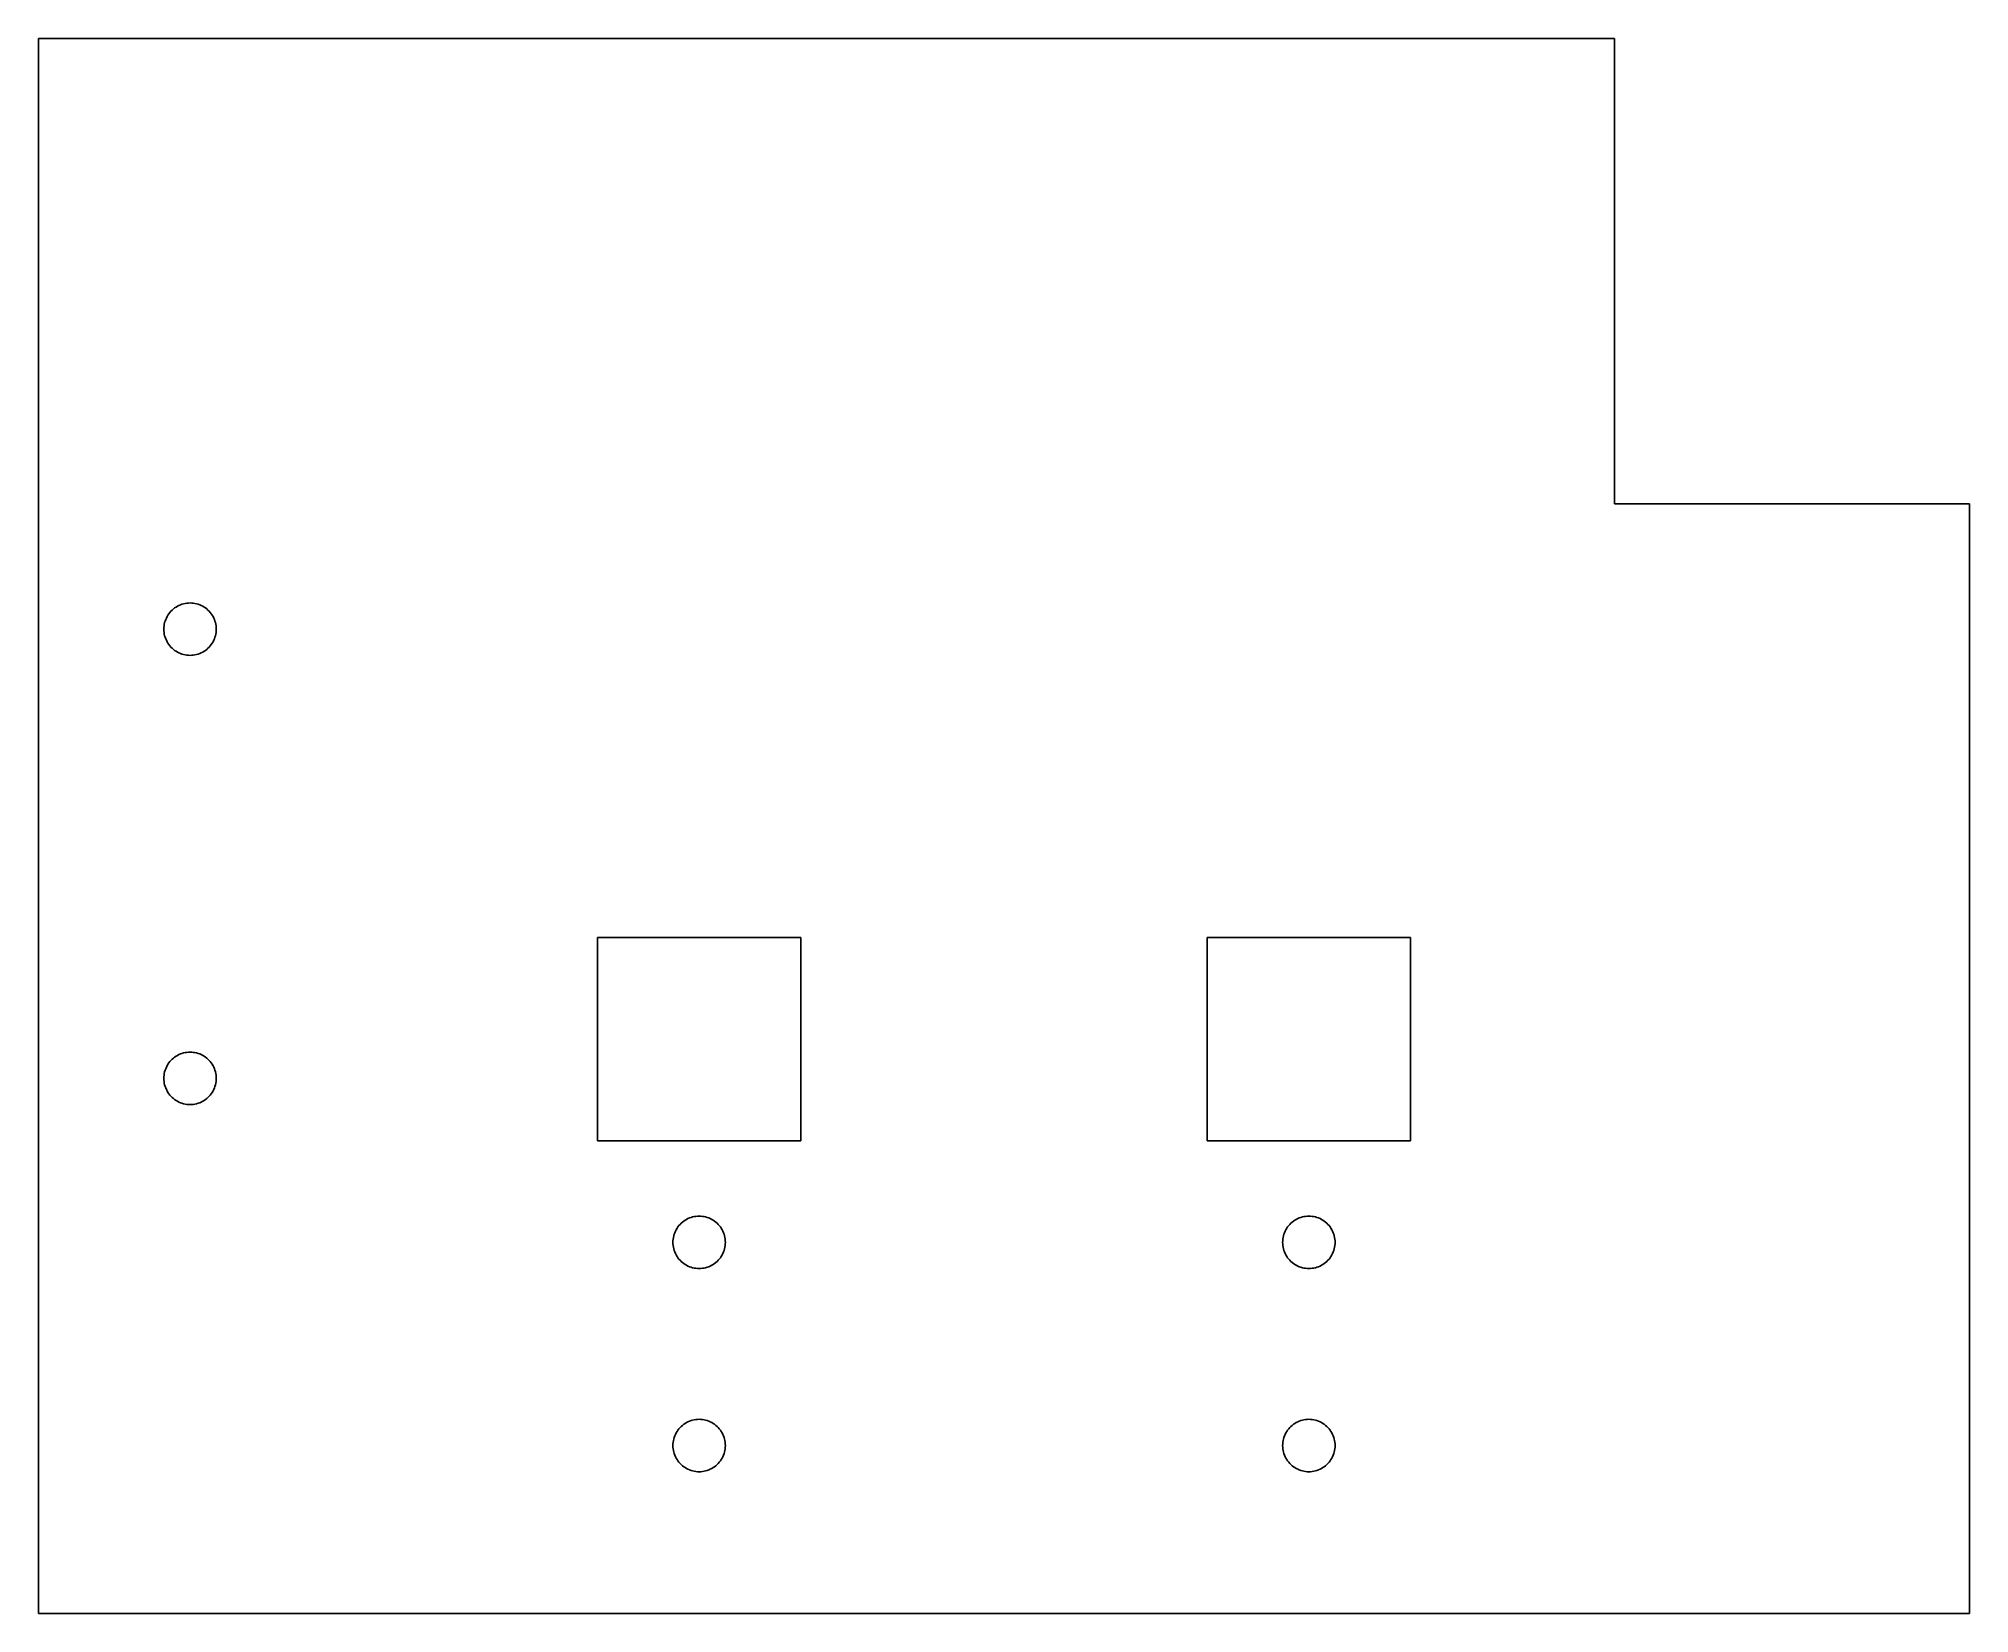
# Model space of a CAD drawing. Extents: x -121 to 121, y -95 to 102.
import ezdxf

# ---------------------------------------------------------------- set-up
doc = ezdxf.new("R2010")
doc.units = 0
doc.layers.get('0').update_dxf_attribs({"color": 1})

msp = doc.modelspace()

# ---------------------------------------------------------------- linework, layer by layer
at = {"color": 1}
for p, q in [((76.3, 101.6), (-120.65, 101.6)), ((-120.65, 101.6), (-120.65, -95.26)), ((76.3, 43.46), (76.3, 101.6)), ((120.65, 43.46), (76.3, 43.46)), ((120.65, -95.26), (120.65, 43.46)), ((-104.84, 28.787), (-104.77, 28.9806)), ((-104.77, 28.9806), (-104.688, 29.1694)), ((-104.688, 29.1694), (-104.595, 29.3527)), ((-104.595, 29.3527), (-104.49, 29.5298)), ((-104.49, 29.5298), (-104.375, 29.7)), ((-104.375, 29.7), (-104.248, 29.8625)), ((-104.248, 29.8625), (-104.112, 30.0169)), ((-104.112, 30.0169), (-103.967, 30.1624)), ((-103.967, 30.1624), (-103.813, 30.2984)), ((-103.813, 30.2984), (-103.65, 30.4245)), ((-103.65, 30.4245), (-103.48, 30.5402)), ((-103.48, 30.5402), (-103.303, 30.6449)), ((-103.303, 30.6449), (-103.119, 30.7383)), ((-103.119, 30.7383), (-102.931, 30.82)), ((-102.931, 30.82), (-102.737, 30.8897)), ((-102.737, 30.8897), (-102.539, 30.9471)), ((-102.539, 30.9471), (-102.339, 30.992)), ((-102.339, 30.992), (-102.135, 31.0242)), ((-102.135, 31.0242), (-101.931, 31.0435)), ((-101.931, 31.0435), (-101.725, 31.05)), ((-101.725, 31.05), (-101.519, 31.0435)), ((-101.519, 31.0435), (-101.315, 31.0242)), ((-101.315, 31.0242), (-101.111, 30.992)), ((-101.111, 30.992), (-100.911, 30.9471)), ((-100.911, 30.9471), (-100.713, 30.8897)), ((-100.713, 30.8897), (-100.519, 30.82)), ((-100.519, 30.82), (-100.331, 30.7383)), ((-100.331, 30.7383), (-100.147, 30.6449)), ((-100.147, 30.6449), (-99.9702, 30.5402)), ((-99.9702, 30.5402), (-99.8, 30.4245)), ((-99.8, 30.4245), (-99.6374, 30.2984)), ((-99.6374, 30.2984), (-99.4831, 30.1624)), ((-99.4831, 30.1624), (-99.3376, 30.0169)), ((-99.3376, 30.0169), (-99.2016, 29.8625)), ((-99.2016, 29.8625), (-99.0755, 29.7)), ((-99.0755, 29.7), (-98.9598, 29.5298)), ((-98.9598, 29.5298), (-98.8551, 29.3527)), ((-98.8551, 29.3527), (-98.7617, 29.1694)), ((-98.7617, 29.1694), (-98.68, 28.9806)), ((-98.68, 28.9806), (-98.6103, 28.787)), ((-105, 27.775), (-104.994, 27.9806)), ((-104.994, 27.5694), (-105, 27.775)), ((-104.994, 27.9806), (-104.974, 28.1855)), ((-104.974, 27.3645), (-104.994, 27.5694)), ((-104.974, 28.1855), (-104.942, 28.3887)), ((-104.942, 27.1613), (-104.974, 27.3645)), ((-104.942, 28.3887), (-104.897, 28.5894)), ((-104.897, 26.9605), (-104.942, 27.1613)), ((-104.897, 28.5894), (-104.84, 28.787)), ((-104.84, 26.763), (-104.897, 26.9605)), ((-104.77, 26.5694), (-104.84, 26.763)), ((-104.688, 26.3806), (-104.77, 26.5694)), ((-98.68, 26.5694), (-98.7617, 26.3806)), ((-98.6103, 26.763), (-98.68, 26.5694)), ((-98.6103, 28.787), (-98.5529, 28.5894)), ((-98.5529, 26.9605), (-98.6103, 26.763)), ((-98.5529, 28.5894), (-98.508, 28.3887)), ((-98.508, 27.1613), (-98.5529, 26.9605)), ((-98.508, 28.3887), (-98.4758, 28.1855)), ((-98.4758, 27.3645), (-98.508, 27.1613)), ((-98.4758, 28.1855), (-98.4565, 27.9806)), ((-98.4565, 27.5694), (-98.4758, 27.3645)), ((-98.4565, 27.9806), (-98.45, 27.775)), ((-98.45, 27.775), (-98.4565, 27.5694)), ((-104.595, 26.1973), (-104.688, 26.3806)), ((-104.49, 26.0202), (-104.595, 26.1973)), ((-104.375, 25.85), (-104.49, 26.0202)), ((-104.248, 25.6874), (-104.375, 25.85)), ((-104.112, 25.5331), (-104.248, 25.6874)), ((-103.967, 25.3876), (-104.112, 25.5331)), ((-103.813, 25.2516), (-103.967, 25.3876)), ((-103.65, 25.1255), (-103.813, 25.2516)), ((-103.48, 25.0098), (-103.65, 25.1255)), ((-103.303, 24.9051), (-103.48, 25.0098)), ((-103.119, 24.8117), (-103.303, 24.9051)), ((-102.931, 24.73), (-103.119, 24.8117)), ((-102.737, 24.6603), (-102.931, 24.73)), ((-102.539, 24.6029), (-102.737, 24.6603)), ((-102.339, 24.558), (-102.539, 24.6029)), ((-102.135, 24.5258), (-102.339, 24.558)), ((-101.931, 24.5065), (-102.135, 24.5258)), ((-101.725, 24.5), (-101.931, 24.5065)), ((-101.519, 24.5065), (-101.725, 24.5)), ((-101.315, 24.5258), (-101.519, 24.5065)), ((-101.111, 24.558), (-101.315, 24.5258)), ((-100.911, 24.6029), (-101.111, 24.558)), ((-100.713, 24.6603), (-100.911, 24.6029)), ((-100.519, 24.73), (-100.713, 24.6603)), ((-100.331, 24.8117), (-100.519, 24.73)), ((-100.147, 24.9051), (-100.331, 24.8117)), ((-99.9702, 25.0098), (-100.147, 24.9051)), ((-99.8, 25.1255), (-99.9702, 25.0098)), ((-99.6374, 25.2516), (-99.8, 25.1255)), ((-99.4831, 25.3876), (-99.6374, 25.2516)), ((-99.3376, 25.5331), (-99.4831, 25.3876)), ((-99.2016, 25.6874), (-99.3376, 25.5331)), ((-99.0755, 25.85), (-99.2016, 25.6874)), ((-98.9598, 26.0202), (-99.0755, 25.85)), ((-98.8551, 26.1973), (-98.9598, 26.0202)), ((-98.7617, 26.3806), (-98.8551, 26.1973)), ((-50.8, -36.175), (-50.8, -10.775)), ((-50.8, -10.775), (-25.4, -10.775)), ((-25.4, -10.775), (-25.4, -36.175)), ((25.4, -36.175), (25.4, -10.775)), ((25.4, -10.775), (50.8, -10.775)), ((50.8, -10.775), (50.8, -36.175)), ((-104.49, -26.6202), (-104.375, -26.45)), ((-104.375, -26.45), (-104.248, -26.2874)), ((-104.248, -26.2874), (-104.112, -26.1331)), ((-104.112, -26.1331), (-103.967, -25.9876)), ((-103.967, -25.9876), (-103.813, -25.8516)), ((-103.813, -25.8516), (-103.65, -25.7255)), ((-103.65, -25.7255), (-103.48, -25.6098)), ((-103.48, -25.6098), (-103.303, -25.5051)), ((-103.303, -25.5051), (-103.119, -25.4117)), ((-103.119, -25.4117), (-102.931, -25.33)), ((-102.931, -25.33), (-102.737, -25.2603)), ((-102.737, -25.2603), (-102.539, -25.2029)), ((-102.539, -25.2029), (-102.339, -25.158)), ((-102.339, -25.158), (-102.135, -25.1258)), ((-102.135, -25.1258), (-101.931, -25.1065)), ((-101.931, -25.1065), (-101.725, -25.1)), ((-101.725, -25.1), (-101.519, -25.1065)), ((-101.519, -25.1065), (-101.315, -25.1258)), ((-101.315, -25.1258), (-101.111, -25.158)), ((-101.111, -25.158), (-100.911, -25.2029)), ((-100.911, -25.2029), (-100.713, -25.2603)), ((-100.713, -25.2603), (-100.519, -25.33)), ((-100.519, -25.33), (-100.331, -25.4117)), ((-100.331, -25.4117), (-100.147, -25.5051)), ((-100.147, -25.5051), (-99.9702, -25.6098)), ((-99.9702, -25.6098), (-99.8, -25.7255)), ((-99.8, -25.7255), (-99.6374, -25.8516)), ((-99.6374, -25.8516), (-99.4831, -25.9876)), ((-99.4831, -25.9876), (-99.3376, -26.1331)), ((-99.3376, -26.1331), (-99.2016, -26.2874)), ((-99.2016, -26.2874), (-99.0755, -26.45)), ((-99.0755, -26.45), (-98.9598, -26.6202)), ((-105, -28.375), (-104.994, -28.1694)), ((-104.994, -28.5806), (-105, -28.375)), ((-104.994, -28.1694), (-104.974, -27.9645)), ((-104.974, -28.7855), (-104.994, -28.5806)), ((-104.974, -27.9645), (-104.942, -27.7613)), ((-104.942, -28.9887), (-104.974, -28.7855)), ((-104.942, -27.7613), (-104.897, -27.5605)), ((-104.897, -27.5605), (-104.84, -27.363)), ((-104.84, -27.363), (-104.77, -27.1694)), ((-104.77, -27.1694), (-104.688, -26.9806)), ((-104.688, -26.9806), (-104.595, -26.7973)), ((-104.595, -26.7973), (-104.49, -26.6202)), ((-98.9598, -26.6202), (-98.8551, -26.7973)), ((-98.8551, -26.7973), (-98.7617, -26.9806)), ((-98.7617, -26.9806), (-98.68, -27.1694)), ((-98.68, -27.1694), (-98.6103, -27.363)), ((-98.6103, -27.363), (-98.5529, -27.5605)), ((-98.5529, -27.5605), (-98.508, -27.7613)), ((-98.508, -27.7613), (-98.4758, -27.9645)), ((-98.4758, -28.7855), (-98.508, -28.9887)), ((-98.4758, -27.9645), (-98.4565, -28.1694)), ((-98.4565, -28.5806), (-98.4758, -28.7855)), ((-98.4565, -28.1694), (-98.45, -28.375)), ((-98.45, -28.375), (-98.4565, -28.5806)), ((-104.897, -29.1895), (-104.942, -28.9887)), ((-104.84, -29.387), (-104.897, -29.1895)), ((-104.77, -29.5806), (-104.84, -29.387)), ((-104.688, -29.7694), (-104.77, -29.5806)), ((-104.595, -29.9527), (-104.688, -29.7694)), ((-104.49, -30.1298), (-104.595, -29.9527)), ((-104.375, -30.3), (-104.49, -30.1298)), ((-104.248, -30.4626), (-104.375, -30.3)), ((-104.112, -30.6169), (-104.248, -30.4626)), ((-103.967, -30.7624), (-104.112, -30.6169)), ((-103.813, -30.8984), (-103.967, -30.7624)), ((-103.65, -31.0245), (-103.813, -30.8984)), ((-103.48, -31.1402), (-103.65, -31.0245)), ((-103.303, -31.2449), (-103.48, -31.1402)), ((-103.119, -31.3383), (-103.303, -31.2449)), ((-102.931, -31.42), (-103.119, -31.3383)), ((-100.331, -31.3383), (-100.519, -31.42)), ((-100.147, -31.2449), (-100.331, -31.3383)), ((-99.9702, -31.1402), (-100.147, -31.2449)), ((-99.8, -31.0245), (-99.9702, -31.1402)), ((-99.6374, -30.8984), (-99.8, -31.0245)), ((-99.4831, -30.7624), (-99.6374, -30.8984)), ((-99.3376, -30.6169), (-99.4831, -30.7624)), ((-99.2016, -30.4626), (-99.3376, -30.6169)), ((-99.0755, -30.3), (-99.2016, -30.4626)), ((-98.9598, -30.1298), (-99.0755, -30.3)), ((-98.8551, -29.9527), (-98.9598, -30.1298)), ((-98.7617, -29.7694), (-98.8551, -29.9527)), ((-98.68, -29.5806), (-98.7617, -29.7694)), ((-98.6103, -29.387), (-98.68, -29.5806)), ((-98.5529, -29.1895), (-98.6103, -29.387)), ((-98.508, -28.9887), (-98.5529, -29.1895)), ((-102.737, -31.4897), (-102.931, -31.42)), ((-102.539, -31.5471), (-102.737, -31.4897)), ((-102.339, -31.592), (-102.539, -31.5471)), ((-102.135, -31.6242), (-102.339, -31.592)), ((-101.931, -31.6435), (-102.135, -31.6242)), ((-101.725, -31.65), (-101.931, -31.6435)), ((-101.519, -31.6435), (-101.725, -31.65)), ((-101.315, -31.6242), (-101.519, -31.6435)), ((-101.111, -31.592), (-101.315, -31.6242)), ((-100.911, -31.5471), (-101.111, -31.592)), ((-100.713, -31.4897), (-100.911, -31.5471)), ((-100.519, -31.42), (-100.713, -31.4897)), ((-25.4, -36.175), (-50.8, -36.175)), ((50.8, -36.175), (25.4, -36.175)), ((-39.4944, -45.9117), (-39.3056, -45.83)), ((-39.3056, -45.83), (-39.112, -45.7603)), ((-39.112, -45.7603), (-38.9144, -45.7029)), ((-38.9144, -45.7029), (-38.7137, -45.658)), ((-38.7137, -45.658), (-38.5105, -45.6258)), ((-38.5105, -45.6258), (-38.3056, -45.6064)), ((-38.3056, -45.6064), (-38.1, -45.6)), ((-38.1, -45.6), (-37.8944, -45.6064)), ((-37.8944, -45.6064), (-37.6895, -45.6258)), ((-37.6895, -45.6258), (-37.4863, -45.658)), ((-37.4863, -45.658), (-37.2855, -45.7029)), ((-37.2855, -45.7029), (-37.088, -45.7603)), ((-37.088, -45.7603), (-36.8944, -45.83)), ((-36.8944, -45.83), (-36.7056, -45.9117)), ((36.7056, -45.9117), (36.8944, -45.83)), ((36.8944, -45.83), (37.088, -45.7603)), ((37.088, -45.7603), (37.2855, -45.7029)), ((37.2855, -45.7029), (37.4863, -45.658)), ((37.4863, -45.658), (37.6895, -45.6258)), ((37.6895, -45.6258), (37.8944, -45.6064)), ((37.8944, -45.6064), (38.1, -45.6)), ((38.1, -45.6), (38.3056, -45.6064)), ((38.3056, -45.6064), (38.5105, -45.6258)), ((38.5105, -45.6258), (38.7137, -45.658)), ((38.7137, -45.658), (38.9144, -45.7029)), ((38.9144, -45.7029), (39.112, -45.7603)), ((39.112, -45.7603), (39.3056, -45.83)), ((39.3056, -45.83), (39.4944, -45.9117)), ((-41.317, -48.2613), (-41.2721, -48.0605)), ((-41.2721, -48.0605), (-41.2147, -47.8629)), ((-41.2147, -47.8629), (-41.145, -47.6694)), ((-41.145, -47.6694), (-41.0633, -47.4806)), ((-41.0633, -47.4806), (-40.9699, -47.2972)), ((-40.9699, -47.2972), (-40.8652, -47.1201)), ((-40.8652, -47.1201), (-40.7495, -46.95)), ((-40.7495, -46.95), (-40.6234, -46.7874)), ((-40.6234, -46.7874), (-40.4874, -46.6331)), ((-40.4874, -46.6331), (-40.3419, -46.4876)), ((-40.3419, -46.4876), (-40.1875, -46.3515)), ((-40.1875, -46.3515), (-40.025, -46.2254)), ((-40.025, -46.2254), (-39.8548, -46.1098)), ((-39.8548, -46.1098), (-39.6777, -46.0051)), ((-39.6777, -46.0051), (-39.4944, -45.9117)), ((-36.7056, -45.9117), (-36.5223, -46.0051)), ((-36.5223, -46.0051), (-36.3452, -46.1098)), ((-36.3452, -46.1098), (-36.175, -46.2254)), ((-36.175, -46.2254), (-36.0124, -46.3515)), ((-36.0124, -46.3515), (-35.8581, -46.4876)), ((-35.8581, -46.4876), (-35.7126, -46.6331)), ((-35.7126, -46.6331), (-35.5766, -46.7874)), ((-35.5766, -46.7874), (-35.4505, -46.95)), ((-35.4505, -46.95), (-35.3348, -47.1201)), ((-35.3348, -47.1201), (-35.2301, -47.2972)), ((-35.2301, -47.2972), (-35.1367, -47.4806)), ((-35.1367, -47.4806), (-35.055, -47.6694)), ((-35.055, -47.6694), (-34.9853, -47.8629)), ((-34.9853, -47.8629), (-34.9279, -48.0605)), ((-34.9279, -48.0605), (-34.883, -48.2613)), ((34.883, -48.2613), (34.9279, -48.0605)), ((34.9279, -48.0605), (34.9853, -47.8629)), ((34.9853, -47.8629), (35.055, -47.6694)), ((35.055, -47.6694), (35.1367, -47.4806)), ((35.1367, -47.4806), (35.2301, -47.2972)), ((35.2301, -47.2972), (35.3348, -47.1201)), ((35.3348, -47.1201), (35.4505, -46.95)), ((35.4505, -46.95), (35.5766, -46.7874)), ((35.5766, -46.7874), (35.7126, -46.6331)), ((35.7126, -46.6331), (35.8581, -46.4876)), ((35.8581, -46.4876), (36.0124, -46.3515)), ((36.0124, -46.3515), (36.175, -46.2254)), ((36.175, -46.2254), (36.3452, -46.1098)), ((36.3452, -46.1098), (36.5223, -46.0051)), ((36.5223, -46.0051), (36.7056, -45.9117)), ((39.4944, -45.9117), (39.6777, -46.0051)), ((39.6777, -46.0051), (39.8548, -46.1098)), ((39.8548, -46.1098), (40.025, -46.2254)), ((40.025, -46.2254), (40.1875, -46.3515)), ((40.1875, -46.3515), (40.3419, -46.4876)), ((40.3419, -46.4876), (40.4874, -46.6331)), ((40.4874, -46.6331), (40.6234, -46.7874)), ((40.6234, -46.7874), (40.7495, -46.95)), ((40.7495, -46.95), (40.8652, -47.1201)), ((40.8652, -47.1201), (40.9699, -47.2972)), ((40.9699, -47.2972), (41.0633, -47.4806)), ((41.0633, -47.4806), (41.145, -47.6694)), ((41.145, -47.6694), (41.2147, -47.8629)), ((41.2147, -47.8629), (41.2721, -48.0605)), ((41.2721, -48.0605), (41.317, -48.2613)), ((-41.375, -48.875), (-41.3685, -48.6693)), ((-41.3685, -49.0806), (-41.375, -48.875)), ((-41.3685, -48.6693), (-41.3492, -48.4645)), ((-41.3492, -49.2854), (-41.3685, -49.0806)), ((-41.3492, -48.4645), (-41.317, -48.2613)), ((-41.317, -49.4887), (-41.3492, -49.2854)), ((-41.2721, -49.6894), (-41.317, -49.4887)), ((-41.2147, -49.887), (-41.2721, -49.6894)), ((-41.145, -50.0806), (-41.2147, -49.887)), ((-41.0633, -50.2694), (-41.145, -50.0806)), ((-40.9699, -50.4527), (-41.0633, -50.2694)), ((-40.8652, -50.6298), (-40.9699, -50.4527)), ((-40.7495, -50.8), (-40.8652, -50.6298)), ((-35.3348, -50.6298), (-35.4505, -50.8)), ((-35.2301, -50.4527), (-35.3348, -50.6298)), ((-35.1367, -50.2694), (-35.2301, -50.4527)), ((-35.055, -50.0806), (-35.1367, -50.2694)), ((-34.9853, -49.887), (-35.055, -50.0806)), ((-34.9279, -49.6894), (-34.9853, -49.887)), ((-34.883, -49.4887), (-34.9279, -49.6894)), ((-34.883, -48.2613), (-34.8508, -48.4645)), ((-34.8508, -49.2854), (-34.883, -49.4887)), ((-34.8508, -48.4645), (-34.8315, -48.6693)), ((-34.8315, -49.0806), (-34.8508, -49.2854)), ((-34.8315, -48.6693), (-34.825, -48.875)), ((-34.825, -48.875), (-34.8315, -49.0806)), ((34.825, -48.875), (34.8315, -48.6693)), ((34.8315, -49.0806), (34.825, -48.875)), ((34.8315, -48.6693), (34.8508, -48.4645)), ((34.8508, -49.2854), (34.8315, -49.0806)), ((34.8508, -48.4645), (34.883, -48.2613)), ((34.883, -49.4887), (34.8508, -49.2854)), ((34.9279, -49.6894), (34.883, -49.4887)), ((34.9853, -49.887), (34.9279, -49.6894)), ((35.055, -50.0806), (34.9853, -49.887)), ((35.1367, -50.2694), (35.055, -50.0806)), ((35.2301, -50.4527), (35.1367, -50.2694)), ((35.3348, -50.6298), (35.2301, -50.4527)), ((35.4505, -50.8), (35.3348, -50.6298)), ((40.8652, -50.6298), (40.7495, -50.8)), ((40.9699, -50.4527), (40.8652, -50.6298)), ((41.0633, -50.2694), (40.9699, -50.4527)), ((41.145, -50.0806), (41.0633, -50.2694)), ((41.2147, -49.887), (41.145, -50.0806)), ((41.2721, -49.6894), (41.2147, -49.887)), ((41.317, -49.4887), (41.2721, -49.6894)), ((41.317, -48.2613), (41.3492, -48.4645)), ((41.3492, -49.2854), (41.317, -49.4887)), ((41.3492, -48.4645), (41.3685, -48.6693)), ((41.3685, -49.0806), (41.3492, -49.2854)), ((41.3685, -48.6693), (41.375, -48.875)), ((41.375, -48.875), (41.3685, -49.0806)), ((-40.6234, -50.9625), (-40.7495, -50.8)), ((-40.4874, -51.1169), (-40.6234, -50.9625)), ((-40.3419, -51.2624), (-40.4874, -51.1169)), ((-40.1875, -51.3984), (-40.3419, -51.2624)), ((-40.025, -51.5245), (-40.1875, -51.3984)), ((-39.8548, -51.6402), (-40.025, -51.5245)), ((-39.6777, -51.7449), (-39.8548, -51.6402)), ((-39.4944, -51.8383), (-39.6777, -51.7449)), ((-39.3056, -51.92), (-39.4944, -51.8383)), ((-39.112, -51.9897), (-39.3056, -51.92)), ((-38.9144, -52.0471), (-39.112, -51.9897)), ((-38.7137, -52.092), (-38.9144, -52.0471)), ((-38.5105, -52.1242), (-38.7137, -52.092)), ((-38.3056, -52.1435), (-38.5105, -52.1242)), ((-38.1, -52.15), (-38.3056, -52.1435)), ((-37.8944, -52.1435), (-38.1, -52.15)), ((-37.6895, -52.1242), (-37.8944, -52.1435)), ((-37.4863, -52.092), (-37.6895, -52.1242)), ((-37.2855, -52.0471), (-37.4863, -52.092)), ((-37.088, -51.9897), (-37.2855, -52.0471)), ((-36.8944, -51.92), (-37.088, -51.9897)), ((-36.7056, -51.8383), (-36.8944, -51.92)), ((-36.5223, -51.7449), (-36.7056, -51.8383)), ((-36.3452, -51.6402), (-36.5223, -51.7449)), ((-36.175, -51.5245), (-36.3452, -51.6402)), ((-36.0124, -51.3984), (-36.175, -51.5245)), ((-35.8581, -51.2624), (-36.0124, -51.3984)), ((-35.7126, -51.1169), (-35.8581, -51.2624)), ((-35.5766, -50.9625), (-35.7126, -51.1169)), ((-35.4505, -50.8), (-35.5766, -50.9625)), ((35.5766, -50.9625), (35.4505, -50.8)), ((35.7126, -51.1169), (35.5766, -50.9625)), ((35.8581, -51.2624), (35.7126, -51.1169)), ((36.0124, -51.3984), (35.8581, -51.2624)), ((36.175, -51.5245), (36.0124, -51.3984)), ((36.3452, -51.6402), (36.175, -51.5245)), ((36.5223, -51.7449), (36.3452, -51.6402)), ((36.7056, -51.8383), (36.5223, -51.7449)), ((36.8944, -51.92), (36.7056, -51.8383)), ((37.088, -51.9897), (36.8944, -51.92)), ((37.2855, -52.0471), (37.088, -51.9897)), ((37.4863, -52.092), (37.2855, -52.0471)), ((37.6895, -52.1242), (37.4863, -52.092)), ((37.8944, -52.1435), (37.6895, -52.1242)), ((38.1, -52.15), (37.8944, -52.1435)), ((38.3056, -52.1435), (38.1, -52.15)), ((38.5105, -52.1242), (38.3056, -52.1435)), ((38.7137, -52.092), (38.5105, -52.1242)), ((38.9144, -52.0471), (38.7137, -52.092)), ((39.112, -51.9897), (38.9144, -52.0471)), ((39.3056, -51.92), (39.112, -51.9897)), ((39.4944, -51.8383), (39.3056, -51.92)), ((39.6777, -51.7449), (39.4944, -51.8383)), ((39.8548, -51.6402), (39.6777, -51.7449)), ((40.025, -51.5245), (39.8548, -51.6402)), ((40.1875, -51.3984), (40.025, -51.5245)), ((40.3419, -51.2624), (40.1875, -51.3984)), ((40.4874, -51.1169), (40.3419, -51.2624)), ((40.6234, -50.9625), (40.4874, -51.1169)), ((40.7495, -50.8), (40.6234, -50.9625)), ((-40.8652, -72.5202), (-40.7495, -72.35)), ((-40.7495, -72.35), (-40.6234, -72.1874)), ((-40.6234, -72.1874), (-40.4874, -72.0331)), ((-40.4874, -72.0331), (-40.3419, -71.8876)), ((-40.3419, -71.8876), (-40.1875, -71.7516)), ((-40.1875, -71.7516), (-40.025, -71.6255)), ((-40.025, -71.6255), (-39.8548, -71.5098)), ((-39.8548, -71.5098), (-39.6777, -71.4051)), ((-39.6777, -71.4051), (-39.4944, -71.3117)), ((-39.4944, -71.3117), (-39.3056, -71.23)), ((-39.3056, -71.23), (-39.112, -71.1603)), ((-39.112, -71.1603), (-38.9144, -71.1029)), ((-38.9144, -71.1029), (-38.7137, -71.058)), ((-38.7137, -71.058), (-38.5105, -71.0258)), ((-38.5105, -71.0258), (-38.3056, -71.0064)), ((-38.3056, -71.0064), (-38.1, -71)), ((-38.1, -71), (-37.8944, -71.0064)), ((-37.8944, -71.0064), (-37.6895, -71.0258)), ((-37.6895, -71.0258), (-37.4863, -71.058)), ((-37.4863, -71.058), (-37.2855, -71.1029)), ((-37.2855, -71.1029), (-37.088, -71.1603)), ((-37.088, -71.1603), (-36.8944, -71.23)), ((-36.8944, -71.23), (-36.7056, -71.3117)), ((-36.7056, -71.3117), (-36.5223, -71.4051)), ((-36.5223, -71.4051), (-36.3452, -71.5098)), ((-36.3452, -71.5098), (-36.175, -71.6255)), ((-36.175, -71.6255), (-36.0124, -71.7516)), ((-36.0124, -71.7516), (-35.8581, -71.8876)), ((-35.8581, -71.8876), (-35.7126, -72.0331)), ((-35.7126, -72.0331), (-35.5766, -72.1874)), ((-35.5766, -72.1874), (-35.4505, -72.35)), ((-35.4505, -72.35), (-35.3348, -72.5202)), ((35.3348, -72.5202), (35.4505, -72.35)), ((35.4505, -72.35), (35.5766, -72.1874)), ((35.5766, -72.1874), (35.7126, -72.0331)), ((35.7126, -72.0331), (35.8581, -71.8876)), ((35.8581, -71.8876), (36.0124, -71.7516)), ((36.0124, -71.7516), (36.175, -71.6255)), ((36.175, -71.6255), (36.3452, -71.5098)), ((36.3452, -71.5098), (36.5223, -71.4051)), ((36.5223, -71.4051), (36.7056, -71.3117)), ((36.7056, -71.3117), (36.8944, -71.23)), ((36.8944, -71.23), (37.088, -71.1603)), ((37.088, -71.1603), (37.2855, -71.1029)), ((37.2855, -71.1029), (37.4863, -71.058)), ((37.4863, -71.058), (37.6895, -71.0258)), ((37.6895, -71.0258), (37.8944, -71.0064)), ((37.8944, -71.0064), (38.1, -71)), ((38.1, -71), (38.3056, -71.0064)), ((38.3056, -71.0064), (38.5105, -71.0258)), ((38.5105, -71.0258), (38.7137, -71.058)), ((38.7137, -71.058), (38.9144, -71.1029)), ((38.9144, -71.1029), (39.112, -71.1603)), ((39.112, -71.1603), (39.3056, -71.23)), ((39.3056, -71.23), (39.4944, -71.3117)), ((39.4944, -71.3117), (39.6777, -71.4051)), ((39.6777, -71.4051), (39.8548, -71.5098)), ((39.8548, -71.5098), (40.025, -71.6255)), ((40.025, -71.6255), (40.1875, -71.7516)), ((40.1875, -71.7516), (40.3419, -71.8876)), ((40.3419, -71.8876), (40.4874, -72.0331)), ((40.4874, -72.0331), (40.6234, -72.1874)), ((40.6234, -72.1874), (40.7495, -72.35)), ((40.7495, -72.35), (40.8652, -72.5202)), ((-41.375, -74.275), (-41.3685, -74.0694)), ((-41.3685, -74.4806), (-41.375, -74.275)), ((-41.3685, -74.0694), (-41.3492, -73.8645)), ((-41.3492, -74.6855), (-41.3685, -74.4806)), ((-41.3492, -73.8645), (-41.317, -73.6613)), ((-41.317, -74.8887), (-41.3492, -74.6855)), ((-41.317, -73.6613), (-41.2721, -73.4605)), ((-41.2721, -73.4605), (-41.2147, -73.263)), ((-41.2147, -73.263), (-41.145, -73.0694)), ((-41.145, -73.0694), (-41.0633, -72.8806)), ((-41.0633, -72.8806), (-40.9699, -72.6972)), ((-40.9699, -72.6972), (-40.8652, -72.5202)), ((-35.3348, -72.5202), (-35.2301, -72.6972)), ((-35.2301, -72.6972), (-35.1367, -72.8806)), ((-35.1367, -72.8806), (-35.055, -73.0694)), ((-35.055, -73.0694), (-34.9853, -73.263)), ((-34.9853, -73.263), (-34.9279, -73.4605)), ((-34.9279, -73.4605), (-34.883, -73.6613)), ((-34.883, -73.6613), (-34.8508, -73.8645)), ((-34.8508, -74.6855), (-34.883, -74.8887)), ((-34.8508, -73.8645), (-34.8315, -74.0694)), ((-34.8315, -74.4806), (-34.8508, -74.6855)), ((-34.8315, -74.0694), (-34.825, -74.275)), ((-34.825, -74.275), (-34.8315, -74.4806)), ((34.825, -74.275), (34.8315, -74.0694)), ((34.8315, -74.4806), (34.825, -74.275)), ((34.8315, -74.0694), (34.8508, -73.8645)), ((34.8508, -74.6855), (34.8315, -74.4806)), ((34.8508, -73.8645), (34.883, -73.6613)), ((34.883, -74.8887), (34.8508, -74.6855)), ((34.883, -73.6613), (34.9279, -73.4605)), ((34.9279, -73.4605), (34.9853, -73.263)), ((34.9853, -73.263), (35.055, -73.0694)), ((35.055, -73.0694), (35.1367, -72.8806)), ((35.1367, -72.8806), (35.2301, -72.6972)), ((35.2301, -72.6972), (35.3348, -72.5202)), ((40.8652, -72.5202), (40.9699, -72.6972)), ((40.9699, -72.6972), (41.0633, -72.8806)), ((41.0633, -72.8806), (41.145, -73.0694)), ((41.145, -73.0694), (41.2147, -73.263)), ((41.2147, -73.263), (41.2721, -73.4605)), ((41.2721, -73.4605), (41.317, -73.6613)), ((41.317, -73.6613), (41.3492, -73.8645)), ((41.3492, -74.6855), (41.317, -74.8887)), ((41.3492, -73.8645), (41.3685, -74.0694)), ((41.3685, -74.4806), (41.3492, -74.6855)), ((41.3685, -74.0694), (41.375, -74.275)), ((41.375, -74.275), (41.3685, -74.4806)), ((-41.2721, -75.0894), (-41.317, -74.8887)), ((-41.2147, -75.287), (-41.2721, -75.0894)), ((-41.145, -75.4806), (-41.2147, -75.287)), ((-41.0633, -75.6694), (-41.145, -75.4806)), ((-40.9699, -75.8527), (-41.0633, -75.6694)), ((-40.8652, -76.0298), (-40.9699, -75.8527)), ((-40.7495, -76.2), (-40.8652, -76.0298)), ((-40.6234, -76.3625), (-40.7495, -76.2)), ((-40.4874, -76.5169), (-40.6234, -76.3625)), ((-40.3419, -76.6624), (-40.4874, -76.5169)), ((-40.1875, -76.7984), (-40.3419, -76.6624)), ((-40.025, -76.9245), (-40.1875, -76.7984)), ((-39.8548, -77.0402), (-40.025, -76.9245)), ((-39.6777, -77.1449), (-39.8548, -77.0402)), ((-39.4944, -77.2383), (-39.6777, -77.1449)), ((-36.5223, -77.1449), (-36.7056, -77.2383)), ((-36.3452, -77.0402), (-36.5223, -77.1449)), ((-36.175, -76.9245), (-36.3452, -77.0402)), ((-36.0124, -76.7984), (-36.175, -76.9245)), ((-35.8581, -76.6624), (-36.0124, -76.7984)), ((-35.7126, -76.5169), (-35.8581, -76.6624)), ((-35.5766, -76.3625), (-35.7126, -76.5169)), ((-35.4505, -76.2), (-35.5766, -76.3625)), ((-35.3348, -76.0298), (-35.4505, -76.2)), ((-35.2301, -75.8527), (-35.3348, -76.0298)), ((-35.1367, -75.6694), (-35.2301, -75.8527)), ((-35.055, -75.4806), (-35.1367, -75.6694)), ((-34.9853, -75.287), (-35.055, -75.4806)), ((-34.9279, -75.0894), (-34.9853, -75.287)), ((-34.883, -74.8887), (-34.9279, -75.0894)), ((34.9279, -75.0894), (34.883, -74.8887)), ((34.9853, -75.287), (34.9279, -75.0894)), ((35.055, -75.4806), (34.9853, -75.287)), ((35.1367, -75.6694), (35.055, -75.4806)), ((35.2301, -75.8527), (35.1367, -75.6694)), ((35.3348, -76.0298), (35.2301, -75.8527)), ((35.4505, -76.2), (35.3348, -76.0298)), ((35.5766, -76.3625), (35.4505, -76.2)), ((35.7126, -76.5169), (35.5766, -76.3625)), ((35.8581, -76.6624), (35.7126, -76.5169)), ((36.0124, -76.7984), (35.8581, -76.6624)), ((36.175, -76.9245), (36.0124, -76.7984)), ((36.3452, -77.0402), (36.175, -76.9245)), ((36.5223, -77.1449), (36.3452, -77.0402)), ((36.7056, -77.2383), (36.5223, -77.1449)), ((39.6777, -77.1449), (39.4944, -77.2383)), ((39.8548, -77.0402), (39.6777, -77.1449)), ((40.025, -76.9245), (39.8548, -77.0402)), ((40.1875, -76.7984), (40.025, -76.9245)), ((40.3419, -76.6624), (40.1875, -76.7984)), ((40.4874, -76.5169), (40.3419, -76.6624)), ((40.6234, -76.3625), (40.4874, -76.5169)), ((40.7495, -76.2), (40.6234, -76.3625)), ((40.8652, -76.0298), (40.7495, -76.2)), ((40.9699, -75.8527), (40.8652, -76.0298)), ((41.0633, -75.6694), (40.9699, -75.8527)), ((41.145, -75.4806), (41.0633, -75.6694)), ((41.2147, -75.287), (41.145, -75.4806)), ((41.2721, -75.0894), (41.2147, -75.287)), ((41.317, -74.8887), (41.2721, -75.0894)), ((-39.3056, -77.32), (-39.4944, -77.2383)), ((-39.112, -77.3897), (-39.3056, -77.32)), ((-38.9144, -77.4471), (-39.112, -77.3897)), ((-38.7137, -77.492), (-38.9144, -77.4471)), ((-38.5105, -77.5242), (-38.7137, -77.492)), ((-38.3056, -77.5435), (-38.5105, -77.5242)), ((-38.1, -77.55), (-38.3056, -77.5435)), ((-37.8944, -77.5435), (-38.1, -77.55)), ((-37.6895, -77.5242), (-37.8944, -77.5435)), ((-37.4863, -77.492), (-37.6895, -77.5242)), ((-37.2855, -77.4471), (-37.4863, -77.492)), ((-37.088, -77.3897), (-37.2855, -77.4471)), ((-36.8944, -77.32), (-37.088, -77.3897)), ((-36.7056, -77.2383), (-36.8944, -77.32)), ((36.8944, -77.32), (36.7056, -77.2383)), ((37.088, -77.3897), (36.8944, -77.32)), ((37.2855, -77.4471), (37.088, -77.3897)), ((37.4863, -77.492), (37.2855, -77.4471)), ((37.6895, -77.5242), (37.4863, -77.492)), ((37.8944, -77.5435), (37.6895, -77.5242)), ((38.1, -77.55), (37.8944, -77.5435)), ((38.3056, -77.5435), (38.1, -77.55)), ((38.5105, -77.5242), (38.3056, -77.5435)), ((38.7137, -77.492), (38.5105, -77.5242)), ((38.9144, -77.4471), (38.7137, -77.492)), ((39.112, -77.3897), (38.9144, -77.4471)), ((39.3056, -77.32), (39.112, -77.3897)), ((39.4944, -77.2383), (39.3056, -77.32)), ((-120.65, -95.26), (120.65, -95.26))]:
    msp.add_line(p, q, dxfattribs=at)

doc.saveas('drawing.dxf')
